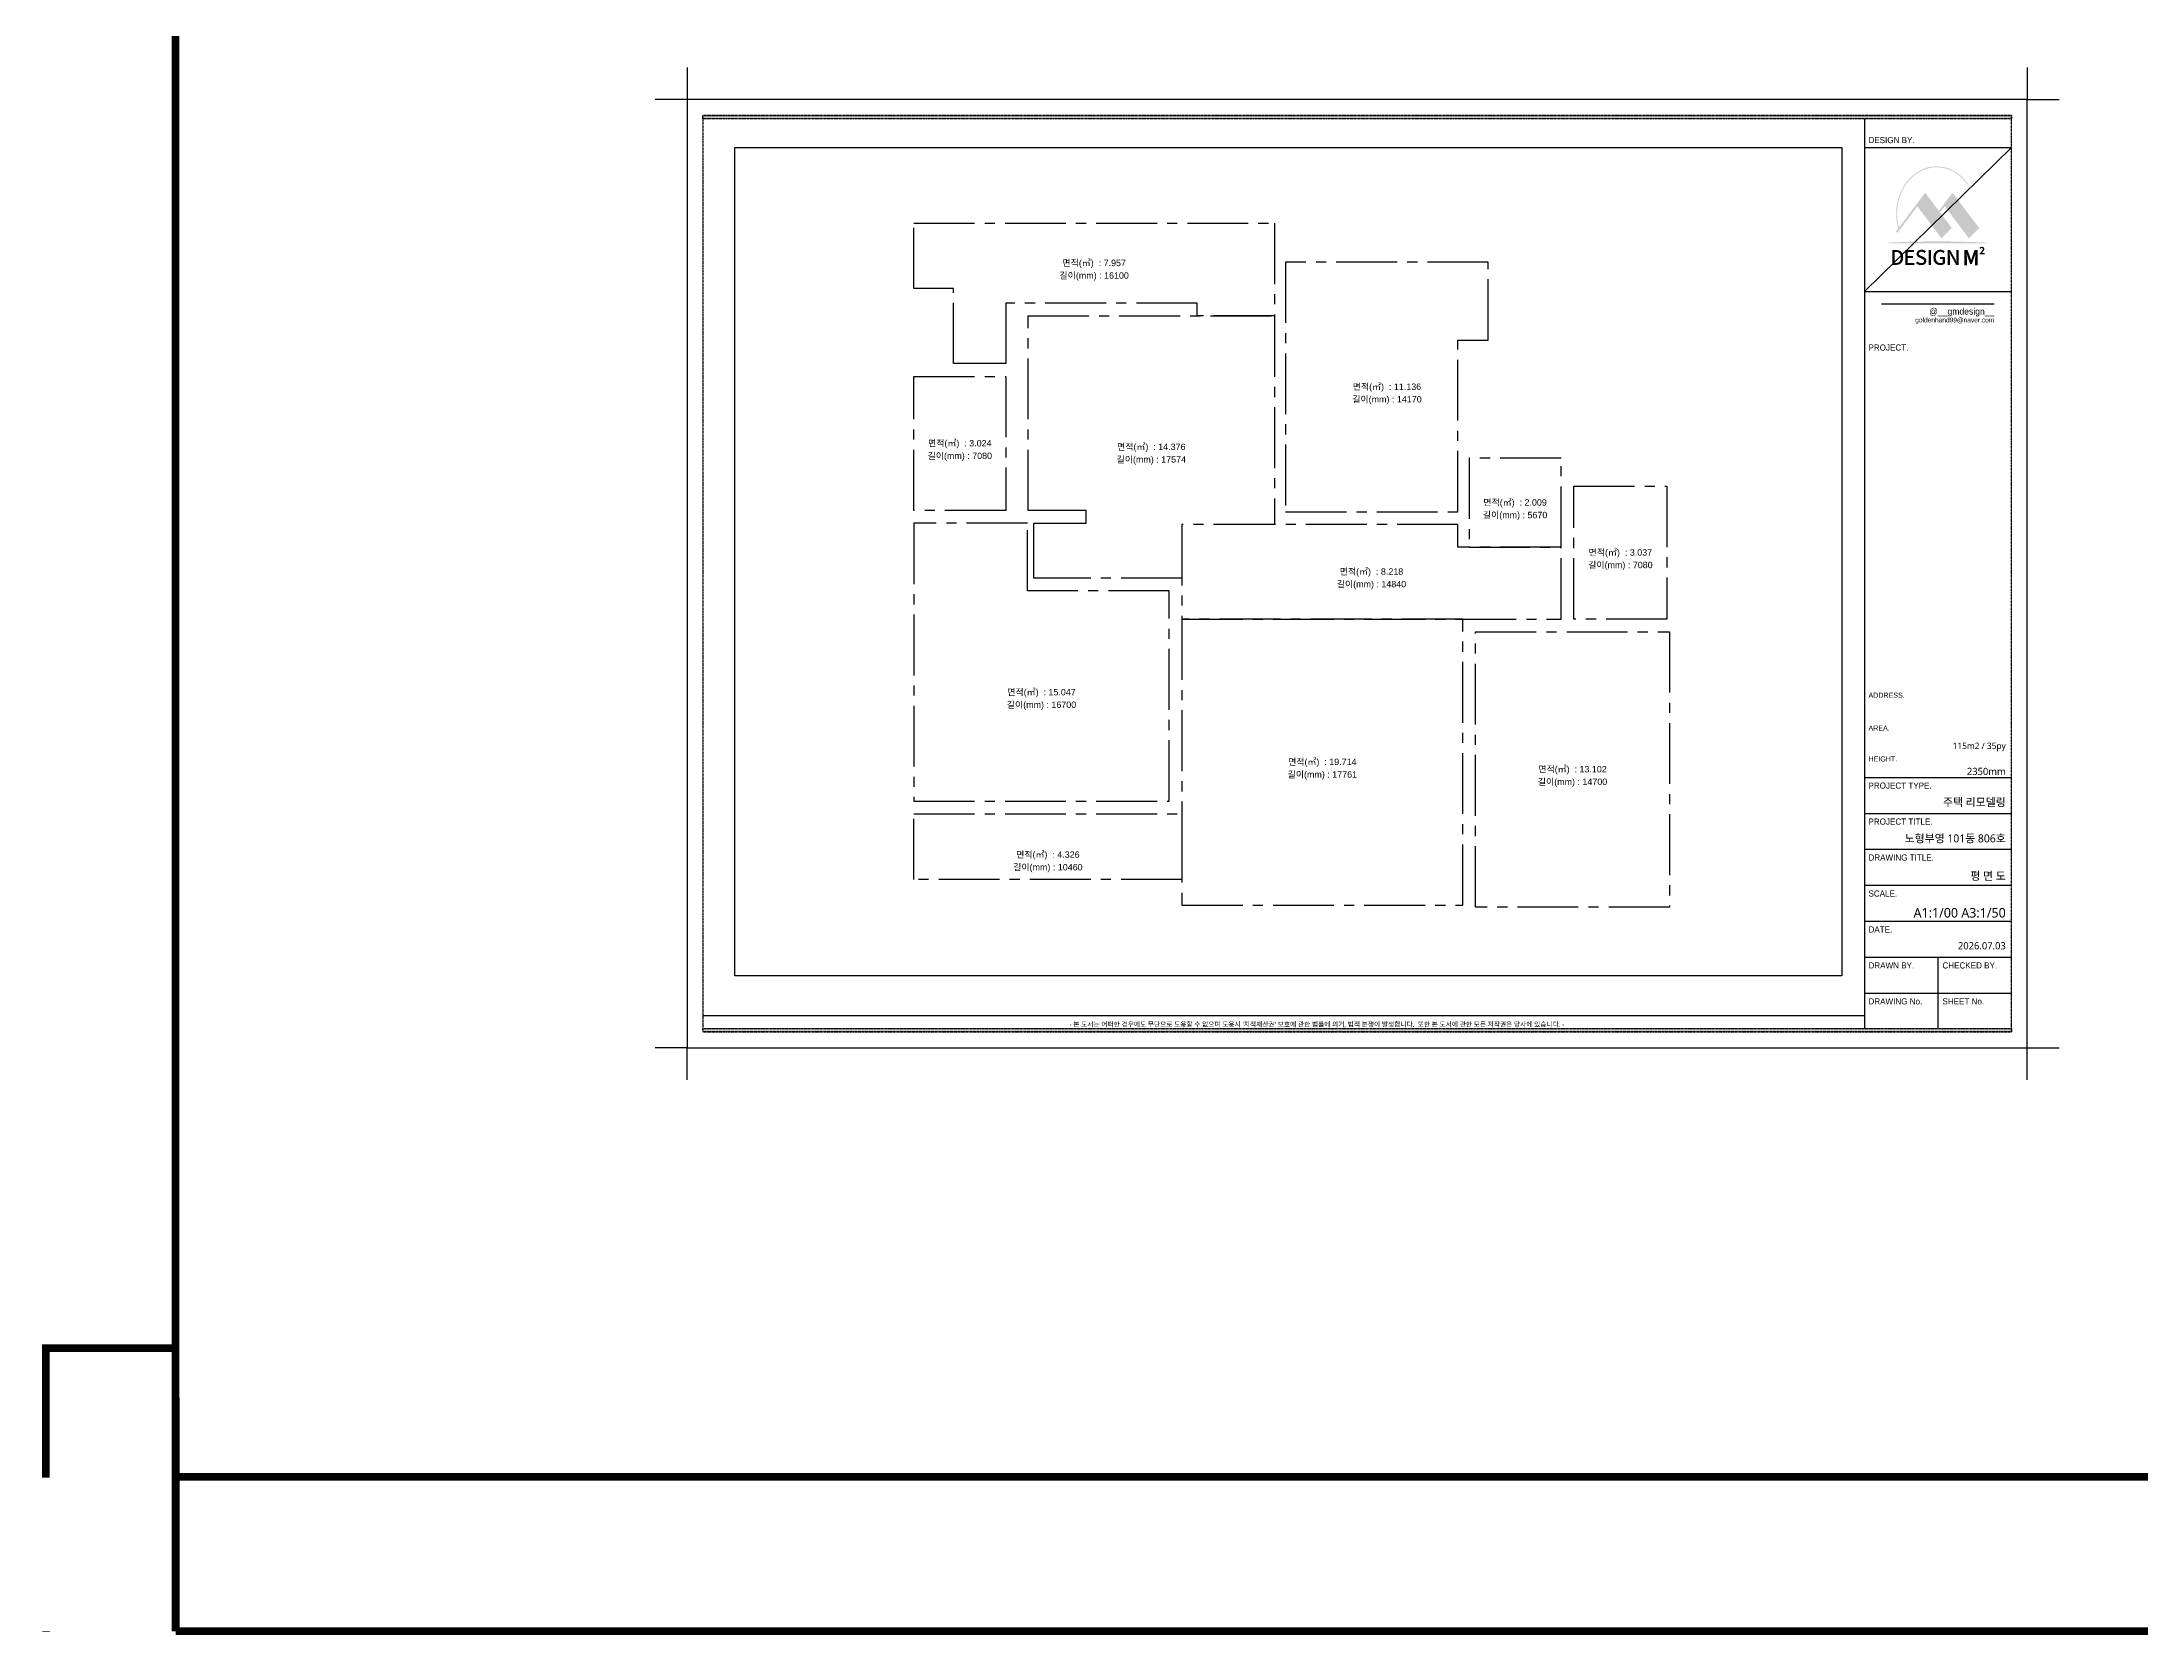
# Model space of a CAD drawing. Header units: millimetres. Extents: x 0 to 460473, y -68369 to 85219.
# Drawn here: x 207364 to 240267, y -16312 to 8652 of the extents above; entities that cross this region are included whole.
import ezdxf
from ezdxf.enums import TextEntityAlignment as Align

# ---------------------------------------------------------------- set-up
doc = ezdxf.new("R2010")
doc.units = ezdxf.units.MM
doc.header["$LTSCALE"] = 50
doc.linetypes.add('CENTER2', pattern=[28.575, 19.05, -3.175, 3.175, -3.175])
doc.linetypes.add('HIDDEN2', pattern=[0.1875, 0.125, -0.0625])
doc.layers.add('00', color=7, linetype='Continuous', lineweight=0)
for name, color, linetype in [('cen', 1, 'CENTER2'), ('FORM(YOURNAME)-11', 1, 'Continuous'), ('hid', 8, 'HIDDEN2'), ('text', 7, 'Continuous')]:
    doc.layers.add(name, color=color, linetype=linetype)
doc.styles.add('NEW 맑은고딕', font='malgun.ttf')
doc.styles.get("Standard").update_dxf_attribs({"font": 'arial.ttf'})
doc.styles.add('YOURNAME', font='')
doc.styles.get('YOURNAME').set_extended_font_data('HYwulM')

# ---------------------------------------------------------------- blocks, each defined once
blk = doc.blocks.new('FORM-PLAN')
h = blk.add_hatch(color=8)
h.dxf.hatch_style = 2
edge = h.paths.add_edge_path()
edge.add_spline(control_points=[(3341, 47834), (3341, 47834), (3401, 47787), (3401, 47787), (3405, 47783), (3411, 47782), (3416, 47783), (3421, 47783), (3426, 47786), (3429, 47791), (3429, 47791), (4659, 49428), (4659, 49428), (4659, 49428), (6163, 47442), (6163, 47442), (6167, 47437), (6172, 47434), (6178, 47434), (6178, 47434), (6179, 47434), (6179, 47434), (6184, 47434), (6190, 47436), (6193, 47440), (6193, 47440), (6808, 48057), (6808, 48057), (6815, 48064), (6816, 48075), (6810, 48083), (6810, 48083), (6087, 49043), (6087, 49043), (6087, 49043), (6376, 49428), (6376, 49428), (6376, 49428), (7880, 47442), (7880, 47442), (7884, 47437), (7889, 47434), (7895, 47434), (7895, 47434), (7896, 47434), (7896, 47434), (7901, 47434), (7907, 47436), (7910, 47440), (7910, 47440), (8525, 48057), (8525, 48057), (8532, 48064), (8533, 48075), (8527, 48083), (8527, 48083), (6886, 50259), (6886, 50259), (6883, 50265), (6877, 50268), (6870, 50268), (6870, 50268), (6870, 50268), (6870, 50268), (6864, 50268), (6858, 50265), (6854, 50259), (6854, 50259), (6013, 49140), (6013, 49140), (6013, 49140), (5169, 50259), (5169, 50259), (5166, 50265), (5160, 50268), (5153, 50268), (5153, 50268), (5153, 50268), (5153, 50268), (5147, 50268), (5141, 50265), (5137, 50259), (5137, 50259), (3511, 48095), (3511, 48095), (3435, 48377), (3396, 48671), (3396, 48970), (3396, 50570), (4506, 51872), (5870, 51872), (6608, 51872), (7301, 51490), (7773, 50824), (7776, 50819), (7783, 50818), (7787, 50821), (7787, 50821), (7821, 50843), (7821, 50843), (7823, 50845), (7824, 50847), (7825, 50850), (7825, 50852), (7825, 50855), (7823, 50857), (7340, 51539), (6628, 51930), (5870, 51930), (4473, 51930), (3336, 50602), (3336, 48970), (3336, 48649), (3379, 48334), (3465, 48033), (3465, 48033), (3337, 47862), (3337, 47862), (3330, 47854), (3332, 47841), (3341, 47834)], knot_values=[0, 0, 0, 0, 1, 1, 1, 2, 2, 2, 3, 3, 3, 4, 4, 4, 5, 5, 5, 6, 6, 6, 7, 7, 7, 8, 8, 8, 9, 9, 9, 10, 10, 10, 11, 11, 11, 12, 12, 12, 13, 13, 13, 14, 14, 14, 15, 15, 15, 16, 16, 16, 17, 17, 17, 18, 18, 18, 19, 19, 19, 20, 20, 20, 21, 21, 21, 22, 22, 22, 23, 23, 23, 24, 24, 24, 25, 25, 25, 26, 26, 26, 27, 27, 27, 28, 28, 28, 29, 29, 29, 30, 30, 30, 31, 31, 31, 32, 32, 32, 33, 33, 33, 34, 34, 34, 35, 35, 35, 36, 36, 36, 37, 37, 37, 38, 38, 38, 39, 39, 39, 40, 40, 40, 40], degree=3, periodic=0)
h = blk.add_hatch(color=8)
h.dxf.hatch_style = 2
edge = h.paths.add_edge_path()
edge.add_spline(control_points=[(5932, 47229), (4368, 47229), (2838, 47151), (2838, 47151), (2838, 47151), (2838, 47111), (2838, 47111), (2838, 47111), (9026, 47111), (9026, 47111), (9026, 47111), (9026, 47151), (9026, 47151), (9026, 47151), (7496, 47229), (5932, 47229)], knot_values=[0, 0, 0, 0, 1, 1, 1, 2, 2, 2, 3, 3, 3, 4, 4, 4, 5, 5, 5, 5], degree=3, periodic=0)
h = blk.add_hatch(color=8)
h.dxf.hatch_style = 2
edge = h.paths.add_edge_path()
edge.add_spline(control_points=[(3090, 46694), (3090, 46694), (3331, 46694), (3331, 46694), (3617, 46694), (3779, 46533), (3779, 46227), (3779, 45923), (3617, 45754), (3339, 45754), (3339, 45754), (3090, 45754), (3090, 45754), (3090, 45754), (3090, 46694), (3090, 46694)], knot_values=[0, 0, 0, 0, 1, 1, 1, 2, 2, 2, 3, 3, 3, 4, 4, 4, 5, 5, 5, 5], degree=3, periodic=0)
edge = h.paths.add_edge_path()
edge.add_spline(control_points=[(3321, 45875), (3521, 45875), (3628, 45994), (3628, 46227), (3628, 46462), (3521, 46573), (3321, 46573), (3321, 46573), (3237, 46573), (3237, 46573), (3237, 46573), (3237, 45875), (3237, 45875), (3237, 45875), (3321, 45875), (3321, 45875)], knot_values=[0, 0, 0, 0, 1, 1, 1, 2, 2, 2, 3, 3, 3, 4, 4, 4, 5, 5, 5, 5], degree=3, periodic=0)
h = blk.add_hatch(color=8)
h.dxf.hatch_style = 2
h.paths.add_polyline_path([(3904, 46694), (4453, 46694), (4453, 46569), (4051, 46569), (4051, 46308), (4392, 46308), (4392, 46183), (4051, 46183), (4051, 45879), (4467, 45879), (4467, 45754), (3904, 45754)])
h = blk.add_hatch(color=8)
h.dxf.hatch_style = 2
edge = h.paths.add_edge_path()
edge.add_spline(control_points=[(4573, 45875), (4573, 45875), (4659, 45978), (4659, 45978), (4726, 45910), (4816, 45867), (4906, 45867), (5018, 45867), (5082, 45920), (5082, 45999), (5082, 46085), (5018, 46111), (4933, 46150), (4933, 46150), (4804, 46206), (4804, 46206), (4714, 46244), (4614, 46315), (4614, 46452), (4614, 46600), (4743, 46711), (4920, 46711), (5029, 46711), (5131, 46665), (5202, 46592), (5202, 46592), (5124, 46498), (5124, 46498), (5066, 46550), (5002, 46582), (4920, 46582), (4825, 46582), (4763, 46536), (4763, 46462), (4763, 46380), (4838, 46350), (4914, 46319), (4914, 46319), (5041, 46264), (5041, 46264), (5151, 46217), (5231, 46148), (5231, 46011), (5231, 45860), (5107, 45738), (4904, 45738), (4776, 45738), (4657, 45789), (4573, 45875)], knot_values=[0, 0, 0, 0, 1, 1, 1, 2, 2, 2, 3, 3, 3, 4, 4, 4, 5, 5, 5, 6, 6, 6, 7, 7, 7, 8, 8, 8, 9, 9, 9, 10, 10, 10, 11, 11, 11, 12, 12, 12, 13, 13, 13, 14, 14, 14, 15, 15, 15, 16, 16, 16, 16], degree=3, periodic=0)
h = blk.add_hatch(color=8)
h.dxf.hatch_style = 2
h.paths.add_polyline_path([(5375, 46694), (5522, 46694), (5522, 45754), (5375, 45754)])
h = blk.add_hatch(color=8)
h.dxf.hatch_style = 2
edge = h.paths.add_edge_path()
edge.add_spline(control_points=[(5666, 46221), (5666, 46527), (5853, 46711), (6099, 46711), (6230, 46711), (6319, 46652), (6376, 46592), (6376, 46592), (6297, 46498), (6297, 46498), (6251, 46545), (6194, 46582), (6104, 46582), (5931, 46582), (5816, 46447), (5816, 46226), (5816, 46003), (5919, 45867), (6110, 45867), (6167, 45867), (6224, 45883), (6257, 45912), (6257, 45912), (6257, 46133), (6257, 46133), (6257, 46133), (6073, 46133), (6073, 46133), (6073, 46133), (6073, 46254), (6073, 46254), (6073, 46254), (6389, 46254), (6389, 46254), (6389, 46254), (6389, 45847), (6389, 45847), (6328, 45785), (6223, 45738), (6095, 45738), (5848, 45738), (5666, 45914), (5666, 46221)], knot_values=[0, 0, 0, 0, 1, 1, 1, 2, 2, 2, 3, 3, 3, 4, 4, 4, 5, 5, 5, 6, 6, 6, 7, 7, 7, 8, 8, 8, 9, 9, 9, 10, 10, 10, 11, 11, 11, 12, 12, 12, 13, 13, 13, 14, 14, 14, 14], degree=3, periodic=0)
h = blk.add_hatch(color=8)
h.dxf.hatch_style = 2
edge = h.paths.add_edge_path()
edge.add_spline(control_points=[(6566, 46694), (6566, 46694), (6716, 46694), (6716, 46694), (6716, 46694), (7024, 46142), (7024, 46142), (7024, 46142), (7122, 45943), (7122, 45943), (7122, 45943), (7128, 45943), (7128, 45943), (7120, 46040), (7109, 46153), (7109, 46255), (7109, 46255), (7109, 46694), (7109, 46694), (7109, 46694), (7248, 46694), (7248, 46694), (7248, 46694), (7248, 45754), (7248, 45754), (7248, 45754), (7098, 45754), (7098, 45754), (7098, 45754), (6790, 46308), (6790, 46308), (6790, 46308), (6692, 46504), (6692, 46504), (6692, 46504), (6686, 46504), (6686, 46504), (6694, 46407), (6705, 46299), (6705, 46197), (6705, 46197), (6705, 45754), (6705, 45754), (6705, 45754), (6566, 45754), (6566, 45754), (6566, 45754), (6566, 46694), (6566, 46694)], knot_values=[0, 0, 0, 0, 1, 1, 1, 2, 2, 2, 3, 3, 3, 4, 4, 4, 5, 5, 5, 6, 6, 6, 7, 7, 7, 8, 8, 8, 9, 9, 9, 10, 10, 10, 11, 11, 11, 12, 12, 12, 13, 13, 13, 14, 14, 14, 15, 15, 15, 16, 16, 16, 16], degree=3, periodic=0)
h = blk.add_hatch(color=8)
h.dxf.hatch_style = 2
edge = h.paths.add_edge_path()
edge.add_spline(control_points=[(7606, 46683), (7606, 46683), (7813, 46683), (7813, 46683), (7813, 46683), (7972, 46240), (7972, 46240), (7992, 46182), (8010, 46119), (8029, 46059), (8029, 46059), (8035, 46059), (8035, 46059), (8055, 46119), (8072, 46182), (8092, 46240), (8092, 46240), (8247, 46683), (8247, 46683), (8247, 46683), (8454, 46683), (8454, 46683), (8454, 46683), (8454, 45738), (8454, 45738), (8454, 45738), (8284, 45738), (8284, 45738), (8284, 45738), (8284, 46132), (8284, 46132), (8284, 46221), (8298, 46352), (8308, 46442), (8308, 46442), (8302, 46442), (8302, 46442), (8302, 46442), (8226, 46220), (8226, 46220), (8226, 46220), (8082, 45823), (8082, 45823), (8082, 45823), (7975, 45823), (7975, 45823), (7975, 45823), (7829, 46220), (7829, 46220), (7829, 46220), (7755, 46442), (7755, 46442), (7755, 46442), (7750, 46442), (7750, 46442), (7759, 46352), (7774, 46221), (7774, 46132), (7774, 46132), (7774, 45738), (7774, 45738), (7774, 45738), (7606, 45738), (7606, 45738), (7606, 45738), (7606, 46683), (7606, 46683)], knot_values=[0, 0, 0, 0, 1, 1, 1, 2, 2, 2, 3, 3, 3, 4, 4, 4, 5, 5, 5, 6, 6, 6, 7, 7, 7, 8, 8, 8, 9, 9, 9, 10, 10, 10, 11, 11, 11, 12, 12, 12, 13, 13, 13, 14, 14, 14, 15, 15, 15, 16, 16, 16, 17, 17, 17, 18, 18, 18, 19, 19, 19, 20, 20, 20, 21, 21, 21, 22, 22, 22, 22], degree=3, periodic=0)
h = blk.add_hatch(color=8)
h.dxf.hatch_style = 2
edge = h.paths.add_edge_path()
edge.add_spline(control_points=[(8565, 46476), (8688, 46594), (8768, 46675), (8768, 46744), (8768, 46790), (8743, 46818), (8698, 46818), (8663, 46818), (8635, 46795), (8611, 46769), (8611, 46769), (8561, 46820), (8561, 46820), (8604, 46867), (8646, 46893), (8710, 46893), (8799, 46893), (8858, 46836), (8858, 46749), (8858, 46668), (8784, 46585), (8700, 46496), (8724, 46499), (8755, 46501), (8777, 46501), (8777, 46501), (8880, 46501), (8880, 46501), (8880, 46501), (8880, 46422), (8880, 46422), (8880, 46422), (8565, 46422), (8565, 46422), (8565, 46422), (8565, 46476), (8565, 46476)], knot_values=[0, 0, 0, 0, 1, 1, 1, 2, 2, 2, 3, 3, 3, 4, 4, 4, 5, 5, 5, 6, 6, 6, 7, 7, 7, 8, 8, 8, 9, 9, 9, 10, 10, 10, 11, 11, 11, 12, 12, 12, 12], degree=3, periodic=0)
at = {"layer": 'hid'}
h = blk.add_hatch(color=256, dxfattribs=at)
h.dxf.hatch_style = 1
h.paths.add_polyline_path([(-71444, 55115), (10556, 55115), (10556, 54915), (-71444, 54915)])
h.paths.add_polyline_path([(-71444, -2085), (10556, -2085), (10556, -2285), (-71444, -2285)])
at = {"layer": 'Defpoints', "color": 158}
for p, q in [((1346, 54915), (1346, -2085)), ((1346, 53115), (10556, 53115)), ((10556, 53115), (1346, 44093)), ((1346, 44093), (10556, 44093)), ((1346, -1285), (-71444, -1285))]:
    blk.add_line(p, q, dxfattribs=at)
at = {"layer": 'Defpoints', "color": 1}
for points in [[(-72444, 58115), (-72444, 56115), (-74444, 56115)], [(11556, 58115), (11556, 56115), (13556, 56115)], [(-72444, -5285), (-72444, -3285), (-74444, -3285)], [(11556, -5285), (11556, -3285), (13556, -3285)]]:
    blk.add_lwpolyline(points, dxfattribs=at)
at = {"layer": 'Defpoints', "color": 158}
blk.add_lwpolyline([(-69444, 53115), (-64, 53115), (-64, 1215), (-69444, 1215)], close=True, dxfattribs=at)
at = {"layer": 'FORM(YOURNAME)-11', "color": 251}
blk.add_line((2415, 43323), (9487, 43323), dxfattribs=at)
at = {"layer": 'FORM(YOURNAME)-11', "color": 14}
for p, q in [((1346, 13651), (10556, 13651)), ((1346, 11398), (10556, 11398)), ((1346, 9146), (10556, 9146)), ((1346, 6893), (10556, 6893)), ((1346, 4641), (10556, 4641)), ((1346, 2388), (10556, 2388)), ((5951, 2388), (5951, -2085)), ((1346, 136), (10556, 136))]:
    blk.add_line(p, q, dxfattribs=at)
at = {"layer": 'FORM(YOURNAME)-11', "color": 250}
blk.add_lwpolyline([(-72444, -3285), (11556, -3285), (11556, 56115), (-72444, 56115)], close=True, dxfattribs=at)
at = {"layer": 'hid'}
for points in [[(-71444, 55115), (10556, 55115), (10556, 54915), (-71444, 54915)], [(-71444, -2085), (10556, -2085), (10556, -2285), (-71444, -2285)]]:
    blk.add_lwpolyline(points, close=True, dxfattribs=at)
at = {"layer": 'hid', "color": 158}
blk.add_lwpolyline([(-71444, -2285), (10556, -2285), (10556, 55115), (-71444, 55115)], close=True, dxfattribs=at)
at = {"layer": '00', "style": 'NEW 맑은고딕'}
for tag, p in [('1', (9905, 18188)), ('2', (9905, 17544)), ('3', (9905, 16257)), ('4', (9905, 14326)), ('5', (9905, 12009)), ('6', (9905, 9757)), ('7', (9905, 7504)), ('8', (9905, 5252)), ('9', (9905, 2999)), ('10', (5655, 811)), ('11', (9905, 747)), ('12', (5655, -1441)), ('13', (9905, -1441))]:
    blk.add_attdef(tag, text='', height=520, dxfattribs=at).set_placement(p, align=Align.MIDDLE_RIGHT)
at = {"layer": 'FORM(YOURNAME)-11', "color": 14, "style": 'YOURNAME'}
for s, height, p in [('DESIGN BY.', 386.1, (1603, 53577)), ('PROJECT.', 386.1, (1603, 40579)), ('PROJECT TYPE.', 386.14, (1603, 13136)), ('PROJECT TITLE.', 386.14, (1603, 10883)), ('DRAWING TITLE.', 386.14, (1603, 8631)), ('SCALE.', 386.1, (1603, 6378)), ('DATE.', 386.1, (1603, 4126)), ('DRAWN BY.', 386.1, (1603, 1873)), ('CHECKED BY.', 386.14, (6240, 1873)), ('DRAWING No.', 386.14, (1603, -379)), ('SHEET No.', 386.1, (6240, -379))]:
    blk.add_text(s, height=height, dxfattribs=at).set_placement(p, align=Align.MIDDLE_LEFT)
for s, height, width, p in [('goldenhand99@naver.com', 300, 0.995, (9487, 42154)), ('@__gmdesign__', 400, 1.03, (9487, 42649))]:
    blk.add_text(s, height=height, dxfattribs=dict(at, width=width)).set_placement(p, align=Align.RIGHT)
at = {"layer": 'FORM(YOURNAME)-11', "color": 251, "style": 'YOURNAME'}
for s, p in [('ADDRESS.', (1603, 18799)), ('AREA.', (1603, 16740)), ('HEIGHT.', (1603, 14809))]:
    blk.add_text(s, height=321.8, dxfattribs=at).set_placement(p, align=Align.MIDDLE_LEFT)
at = {"layer": 'text', "insert": (-48464, -1667), "char_height": 300, "width": 36067.07, "attachment_point": 1, "style": 'NEW 맑은고딕'}
blk.add_mtext("- 본 도서는 어떠한 경우에도 무단으로 도용할 수 없으며 도용시 '지적재산권' 보호에 관한 법률에 의거, 법적 분쟁이 발생합니다.  또한 본 도서에 관한 모든 저작권은 당사에 있습니다. -", dxfattribs=at)

msp = doc.modelspace()

# ---------------------------------------------------------------- linework, layer by layer
at = {"color": 32, "true_color": 0xcd6928, "const_width": 121.76646086}
for points in [[(209454.17511692, -16237.5807929), (209454.17511692, 16417.52961832)], [(209454.17511692, 16417.52961832), (209457.67353373, -16237.5807929)], [(207424.70350736, -13832.55026626), (207424.70350736, -11803.10925197), (209454.14452165, -11803.10925197)], [(209457.4144747, -13819.45805374), (247109.79174443, -13819.45805374)], [(207428.17132891, -16250.67300542), (207428.17132891, -16237.5807929)], [(209457.67353373, -16237.5807929), (247109.79174443, -16237.5807929)], [(209457.67353373, -16237.5807929), (247113.29016125, -16237.5807929)]]:
    msp.add_lwpolyline(points, dxfattribs=at)
at = {"layer": 'cen'}
for points in [[(222463.77657477, 3614.53017567), (221643.77657477, 3614.53017567), (221643.77657477, 4789.53017567), (221023.77657477, 4789.53017567), (221023.77657477, 5814.53017567), (226673.77657477, 5814.53017567), (226673.77657477, 4361.53017567), (225463.77657477, 4361.53017567), (225463.77657477, 4561.53017567), (222463.77657477, 4561.53017567), (222463.77657477, 3614.53017567)], [(226848.77657477, 1294.53017567), (229548.77654181, 1294.53017567), (229548.77654181, 3984.53017567), (230023.77654181, 3984.53017567), (230023.77654181, 5204.53017567), (226848.77657477, 5204.53017567), (226848.77657477, 1294.53017567)], [(225223.77657477, 254.53017567), (222903.77657477, 254.53017567), (222903.77657477, 1114.53017567), (223723.77657477, 1114.53017567), (223723.77657477, 1314.53017567), (222813.77657477, 1314.53017567), (222813.77657477, 4361.53017567), (226673.77657477, 4361.53017567), (226673.77657477, 1094.53017567), (225223.77657477, 1094.53017567), (225223.77657477, 254.53017567)], [(222803.77657477, 1114.53017567), (221023.77657477, 1114.53017567), (221023.77657477, -3235.46982433), (225023.77657477, -3235.46982433), (225023.77657477, 54.53017567), (222803.77657477, 54.53017567), (222803.77657477, 1114.53017567)], [(225223.77657477, -385.46982433), (231163.77654181, -385.46982433), (231163.77654181, 739.53017567), (229548.77654181, 739.53017567), (229548.77654181, 1094.53017567), (226673.77657477, 1094.53017567), (225223.77657477, 1094.53017567), (225223.77657477, -385.46982433)]]:
    msp.add_lwpolyline(points, dxfattribs=at)
for points in [[(221023.77657477, 3414.53017567), (222463.77657477, 3414.53017567), (222463.77657477, 1314.53017567), (221023.77657477, 1314.53017567)], [(231163.77654181, 2134.53017567), (229723.77654181, 2134.53017567), (229723.77654181, 739.53017567), (231163.77654181, 739.53017567)], [(231363.77654181, 1694.53017567), (232823.77654181, 1694.53017567), (232823.77654181, -385.46982433), (231363.77654181, -385.46982433)], [(229623.77654181, -385.46982433), (225223.77657477, -385.46982433), (225223.77657477, -4865.96934895), (229623.77654181, -4865.96934895)], [(229823.77654181, -585.46982433), (232863.77654181, -585.46982433), (232863.77654181, -4895.46982433), (229823.77654181, -4895.46982433)], [(221023.77657477, -3435.46982433), (225223.77657477, -3435.46982433), (225223.77657477, -4465.46982433), (221023.77657477, -4465.46982433)]]:
    msp.add_lwpolyline(points, close=True, dxfattribs=at)

# ---------------------------------------------------------------- block references
ref = msp.add_blockref('FORM-PLAN', (235580.78056216, -6277.80516898), dxfattribs=dict(xscale=0.2500000000000001, yscale=0.2500000000000001, zscale=0.2500000000000001))
ref.add_attrib('4', '2350mm', dxfattribs={"layer": 'text', "height": 112.5, "style": 'NEW 맑은고딕'}).set_placement((238132.04593204, -2714.98186103), align=Align.TOP_RIGHT)
ref.add_attrib('3', '115m2 / 35py', dxfattribs={"layer": 'text', "height": 100, "style": 'NEW 맑은고딕'}).set_placement((238132.04593204, -2321.31588279), align=Align.TOP_RIGHT)
ref.add_attrib('5', '주택 리모델링', dxfattribs={"layer": 'text', "height": 125, "style": 'NEW 맑은고딕'}).set_placement((238132.04593204, -3191.07403005), align=Align.TOP_RIGHT)
ref.add_attrib('6', '노형부영 101동 806호', dxfattribs={"layer": 'text', "height": 125, "style": 'NEW 맑은고딕'}).set_placement((238132.04593204, -3758.36821109), align=Align.TOP_RIGHT)
ref.add_attrib('7', '평 면 도', dxfattribs={"layer": 'text', "height": 125, "style": 'NEW 맑은고딕'}).set_placement((238132.04593204, -4346.22679065), align=Align.TOP_RIGHT)
ref.add_attrib('8', 'A1:1/00 A3:1/50', dxfattribs={"layer": 'text', "height": 150, "style": 'NEW 맑은고딕'}).set_placement((238132.04593204, -4910.04396832), align=Align.TOP_RIGHT)
ref.add_attrib('9', '2026.07.03', dxfattribs={"layer": 'text', "height": 112.5, "style": 'NEW 맑은고딕'}).set_placement((238132.04593204, -5445.79283052), align=Align.TOP_RIGHT)

# ---------------------------------------------------------------- texts
at = {"layer": '00'}
for s, p in [('길이(mm) : 16100', (223848.77657477, 4987.91195378)), ('면적(㎡)  : 7.957', (223848.77657477, 5187.91195378)), ('면적(㎡)  : 11.136', (228436.27655829, 3249.53017567)), ('길이(mm) : 14170', (228436.27655829, 3049.53017567)), ('면적(㎡)  : 3.024', (221743.77657477, 2364.53017567)), ('면적(㎡)  : 14.376', (224743.77657477, 2308.03017567)), ('길이(mm) : 7080', (221743.77657477, 2164.53017567)), ('길이(mm) : 17574', (224743.77657477, 2108.03017567)), ('면적(㎡)  : 2.009', (230443.77654181, 1437.03017567)), ('길이(mm) : 5670', (230443.77654181, 1237.03017567)), ('면적(㎡)  : 3.037', (232093.77654181, 654.53017567)), ('면적(㎡)  : 8.218', (228193.77655829, 354.53017567)), ('길이(mm) : 7080', (232093.77654181, 454.53017567)), ('길이(mm) : 14840', (228193.77655829, 154.53017567)), ('면적(㎡)  : 15.047', (223023.77657477, -1534.15125314)), ('길이(mm) : 16700', (223023.77657477, -1734.15125314)), ('면적(㎡)  : 19.714', (227423.77655829, -2625.71958664)), ('길이(mm) : 17761', (227423.77655829, -2825.71958664)), ('길이(mm) : 14700', (231343.77654181, -2940.46982433)), ('면적(㎡)  : 13.102', (231343.77654181, -2740.46982433)), ('길이(mm) : 10460', (223123.77657477, -4278.47743646)), ('면적(㎡)  : 4.326', (223123.77657477, -4078.47743646))]:
    msp.add_text(s, height=100, dxfattribs=at).set_placement(p, align=Align.MIDDLE)

doc.saveas('drawing.dxf')
